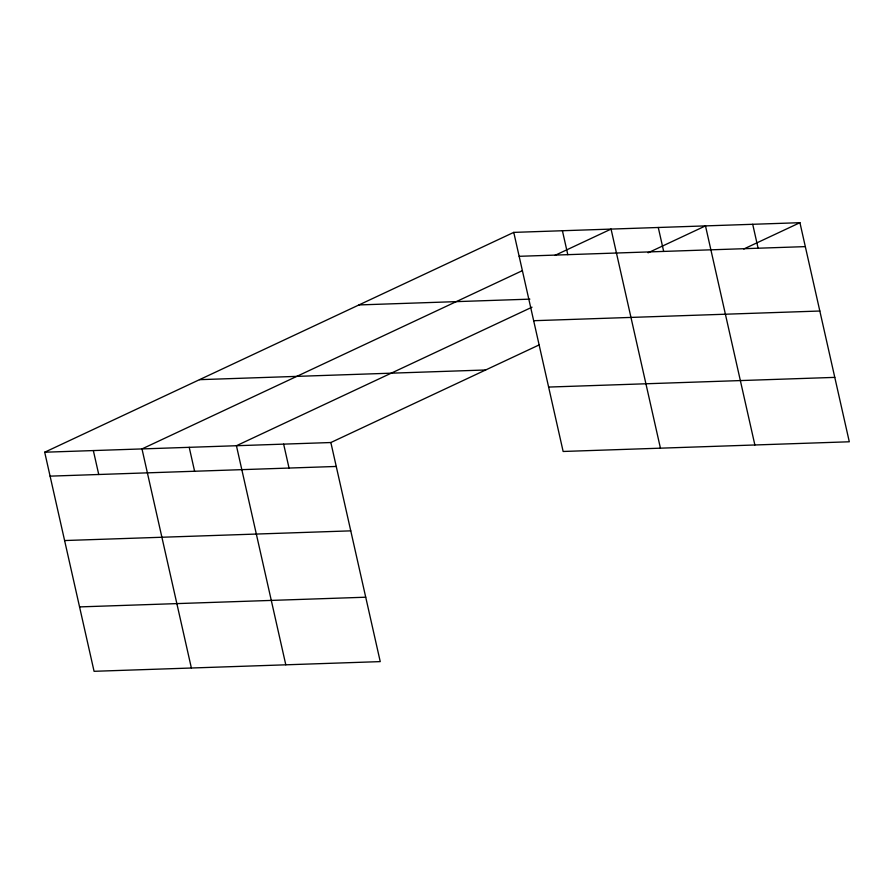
<?xml version="1.0" encoding="UTF-8"?>
<svg xmlns="http://www.w3.org/2000/svg" width="894" height="894" viewBox="0 0 894 894"><rect width="100%" height="100%" fill="white"/><g stroke="black" fill="none" stroke-linecap="round" stroke-linejoin="round"><path stroke-width="1.34" d="M539.227 344.872L330.858 442.53L380.241 661.616L94.071 671.305L44.7 452.219L513.759 232.384L799.929 222.695L849.3 441.781L563.142 451.47L513.759 232.384M522.431 270.625L141.99 448.922L191.372 668.008M554.883 255.416L611.06 229.087L660.431 448.173M532.008 307.19L236.429 445.726L285.801 664.812M648.072 252.801L705.489 225.891L754.871 444.977M743.752 249.013L799.929 222.695M519.157 256.31L805.315 246.621M358.975 304.932L529.874 299.144M533.673 320.711L819.832 311.023M199.496 379.671L485.654 369.982M548.625 387.068L834.784 377.38M44.7 452.219L330.858 442.53M50.098 476.144L336.256 466.456M64.603 540.546L350.772 530.857M79.555 606.903L365.724 597.214M752.714 224.293L758.101 248.219M658.275 227.489L663.672 251.415M562.415 230.741L567.802 254.667M283.644 444.128L289.041 468.054M189.215 447.324L194.601 471.25M93.345 450.576L98.742 474.502"/></g></svg>
